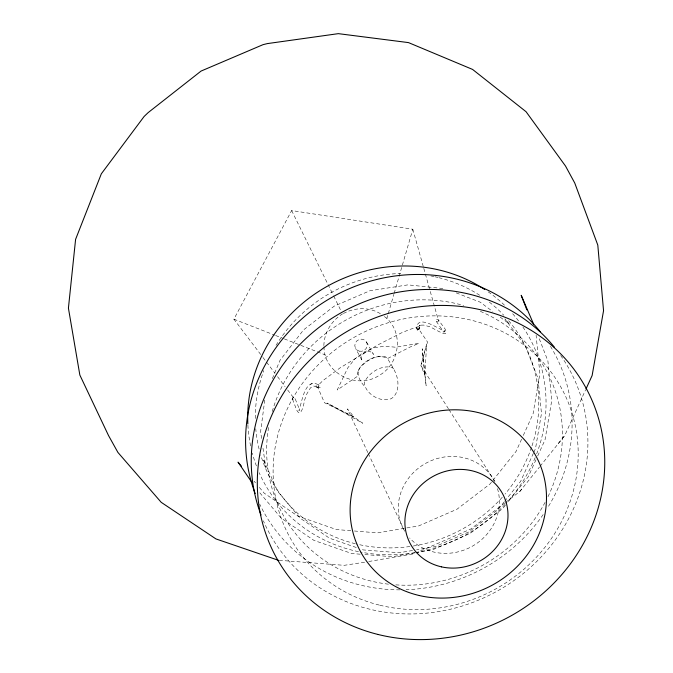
<?xml version="1.0" encoding="UTF-8"?>
<svg xmlns="http://www.w3.org/2000/svg" width="673" height="673" viewBox="0 0 673 673"><rect width="100%" height="100%" fill="white"/><g stroke="black" fill="none" stroke-linecap="round" stroke-linejoin="round"><path stroke-width="0.5" stroke-dasharray="3.37 2.52" d="M264.767 400.09L260.602 431.603L261.637 438.771M323.856 345.611C324.167 332.655 331.511 320.642 342.498 313.912M323.991 346.637C323.705 373.456 357.001 389.919 379.025 375.517C399.249 364.472 403.968 334.245 386.882 318.405L388.043 314.392M388.338 313.391L393.873 294.353M394.168 293.352L412.81 229.232L291.645 210.548L233.893 319.179L262.352 356.656M367.837 452.55L347.419 408.898L354.057 417.083L327.044 403.068L362.705 423.216L354.057 417.083L324.445 402.706L317.74 387.236L318.623 384.872L322.863 380.649L340.067 367.887L377.856 344.904L401.184 333.009L409.807 329.408L415.569 327.734L418.084 328.104L427.506 341.977L420.911 365.607L424.915 375.349L426.144 385.856L422.181 348.774L424.915 375.349L426.564 344.425L420.911 365.607L448.428 408.738M417.167 330.493L418.084 328.104M272.355 378.596L280.069 360.257L303.548 329.888L334.22 306.139L369.889 290.761L407.947 284.864L443.591 288.582M521.6 439.191L516.082 451.398L492.089 481.431M523.3 435.431L533.066 413.836L539.872 373.549L536.103 335.213M533.378 453.274L520.616 481.38L505.011 500.847M533.798 452.34L535.506 448.588L541.471 413.491L538.005 378.377L525.176 345.586L504.969 319.069M535.986 459.735L528.271 476.711L507.989 502.008M537.702 455.966L544.995 439.932L551.742 400.519L547.915 361.014L538.854 337.678M540.074 466.322L564.689 435.633L585.586 389.86M491.441 482.247L490.146 483.87L456.959 509.242L418.631 525.933L377.587 532.873L351.853 530.795M504.363 501.663L497.86 509.772L468.753 531.99L435.162 546.636L416.68 549.791M505.373 505.272L502.756 508.536L470.149 533.428L432.52 549.833L415.998 552.651M505.541 502.445L519.674 491.652L539.426 467.129M558.169 443.642L564.689 435.633M519.674 491.652L523.232 487.319M318.178 384.594C304.533 378.075 302.084 401.89 299.233 409.706L298.795 410.404L299.855 410.303L294.942 398.265A1.296 1.237 -21.3 0 0 292.772 397.827A1.296 1.237 -21.3 0 0 293.394 399.871A1.296 1.237 -21.3 0 0 294.942 398.265M504.708 503.076L470.612 529.104L415.931 552.945M312.23 383.425L310.379 384.283M343.39 313.534C354.89 307.182 369.898 306.871 381.027 314.114M412.574 550.489L399.224 552.76L363.227 549.925L361.25 549.235M414.963 552.827L392.241 556.706L364.286 554.51M364.615 562.207L344.181 565.328L278.286 560.239M368.737 561.509L414.013 553.778M360.148 554.19L351.861 553.543L313.988 540.419L281.129 518.067L258.937 491.778M350.826 530.711L336.416 529.55L297.76 516.073L264.186 493.149L258.154 485.999M317.74 387.236L320.272 387.598M356.286 547.511L329.509 538.215L300.318 518.286L277.671 491.332L263.236 459.07L265.751 467.449L262.663 445.947M456.201 292.89L480.228 302.185L492.712 311.515M233.893 319.179L274.634 335.112M275.602 335.491L283.367 338.527M284.334 338.906L299.855 344.971M300.823 345.35L325.076 354.839M316.84 387.194L313.938 386.016L310.472 387.85L306.88 393.84L304.541 400.199C304.213 402.563 301.067 419.641 296.515 409.664L292.469 399.047M384.376 316.562L386.882 318.405M500.199 317.118L509.36 323.957L504.96 318.867M393.68 368.897L392.149 367.424C381.288 364.69 368.602 372.758 364.286 382.626C365.229 393.89 380.413 402.967 391.282 398.677C397.423 394.723 398.593 386.925 397.684 380.228C396.473 372.144 391.535 365.439 387.555 358.524C386.596 357.161 385.124 356.623 383.585 356.219C375.551 355.689 367.879 359.887 362.284 365.372C354.444 371.252 359.121 380.245 364.387 386.151M254.133 481.229L255.471 482.819M262.983 357.489L275.005 373.322M277.537 376.653L285.125 386.647M287.657 389.978L293.344 397.474M438.401 319.885A1.296 1.237 -35.8 0 1 437.416 321.871A1.296 1.237 -35.8 0 1 436.197 320.121A1.296 1.237 -35.8 0 1 438.401 319.885L445.105 329.055C450.843 340.984 430.341 325.496 427.843 326.22L423.721 325.084L420.339 325.16L421.029 324.916L419.573 325.639L420.188 325.227L419.456 326.136L419.775 325.463L419.54 327.987A1.464 1.455 -5.6 0 1 417.453 329.417A1.464 1.455 -5.6 0 1 417.252 326.91A1.464 1.455 -5.6 0 1 419.54 327.987M436.272 321.374L443.886 332.269L444.601 331.023C438.729 329.366 417.437 313.475 416.621 328.222M448.992 409.613L494.958 481.649M366.507 342.035L373.473 354.393C369.544 347.478 358.137 354.183 362.318 360.964L355.613 348.454M291.645 210.548L333.253 295.119M333.715 296.061L341.11 311.094M368.282 453.501L404.683 531.308A51.442 47.547 -28.8 0 1 425.479 463.47A51.442 47.547 -28.8 0 1 494.361 480.951M412.81 229.232L423.519 267.408M423.805 268.409L430.005 290.509M430.291 291.518L438.182 319.641M522.887 326.977A151.189 142.297 -28.8 0 1 536.684 453.77M535.178 457.59A151.189 142.297 -28.8 0 1 505.827 503.513M505.12 504.27A151.189 142.297 -28.8 0 1 415.931 552.491M414.905 552.668A151.189 142.297 -28.8 0 1 360.492 552.062M358.507 551.658A151.189 142.297 -28.8 0 1 259.172 472.665M256.413 465.901A151.189 142.297 -28.8 0 1 252.299 453.072M250.608 445.963A151.189 142.297 -28.8 0 1 247.891 425.05M488.203 291.846A151.189 142.297 -28.8 0 1 505.549 306.223M512.675 313.753A151.189 142.297 -28.8 0 1 518.631 321.046M508.679 320.727A143.66 135.206 -28.8 0 1 531.805 446.46M531.477 447.427A143.66 135.206 -28.8 0 1 505.053 494.066M502.31 497.238A143.66 135.206 -28.8 0 1 410.967 546.367M409.924 546.518A143.66 135.206 -28.8 0 1 356.362 543.977M355.344 543.725A143.66 135.206 -28.8 0 1 260.703 454.923M259.097 449.042A143.66 135.206 -28.8 0 1 255.757 428.751M255.294 418.471A143.66 135.206 -28.8 0 1 263.799 370.537M276.014 345.333A143.66 135.206 -28.8 0 1 400.671 273.516M430.838 275.93A143.66 135.206 -28.8 0 1 433.875 276.536M434.884 276.754A143.66 135.206 -28.8 0 1 437.879 277.444M438.897 277.688A143.66 135.206 -28.8 0 1 480.909 296.07M489.33 302.118A143.66 135.206 -28.8 0 1 503.791 315.25M550.455 346.326A165.617 155.219 -28.8 0 1 547.704 507.627M543.153 514.576A165.617 155.219 -28.8 0 1 406.105 589.741M399.871 589.851A165.617 155.219 -28.8 0 1 259.728 504.17M480.337 311.363A150.079 140.379 -28.8 0 1 547.477 497.734M545.071 502.403A150.079 140.379 -28.8 0 1 395.791 584.862M388.456 584.181A150.079 140.379 -28.8 0 1 268.746 426.606M272.237 411.489A150.079 140.379 -28.8 0 1 463.638 305.475M560.702 355.512A170.9 159.551 -28.8 0 1 497.212 591.096A170.9 159.551 -28.8 0 1 263.387 520.809M497.49 488.657A51.442 47.547 -28.8 0 1 472.16 546.316A51.442 47.547 -28.8 0 1 409.638 537.963M358.011 371.488L357.599 373.91L358.213 375.812L337.223 389.995L347.739 367.938L354.562 359.18L363.42 352.341L373.708 347.899L384.695 346.158L395.631 347.234L419.01 343.323L410.151 347.024L387.555 358.524C377.309 352.745 362.167 361.107 358.011 371.488M445.072 331.057L444.399 331.023L445.072 331.057M379.9 605.237A154.941 144.358 -28.8 0 0 574.557 422.324A154.941 144.358 -28.8 0 0 322.493 360.652A154.941 144.358 -28.8 0 0 379.9 605.237M359.374 351.171A6.326 6.023 -28.8 0 0 367.113 343.491A6.326 6.023 -28.8 0 0 356.682 341.06A6.326 6.023 -28.8 0 0 359.374 351.171M418.084 329.56A1.464 1.455 -40.9 0 0 419.338 327.364A1.464 1.455 -40.9 0 0 416.814 327.389A1.464 1.455 -40.9 0 0 418.084 329.56M317.95 387.278A1.464 1.447 -57.9 0 0 318.489 384.813A1.464 1.447 -57.9 0 0 316.091 385.587A1.464 1.447 -57.9 0 0 317.95 387.278"/><path stroke-width="1.01" d="M586.023 388.91L592.122 375.559L603.546 310.699L597.801 245.09L574.759 183.048L565.505 166.021L526.059 111.71L472.564 69.42L408.494 42.601L338.342 33.65L267.324 43.602L262.992 44.679L201.076 71.06L148.186 112.584L144.106 116.488L101.337 173.794L75.595 239.352L68.419 308.125L79.851 375.063L108.521 435.532L117.91 452.424L161.209 502.327L215.94 538.922L278.286 560.239M241.388 466.12L238.04 462.149L252.064 482.667M533.571 324.066L521.205 295.312L526.858 309.866M247.841 423.99A151.189 142.297 -28.8 0 1 326.422 286.757A151.189 142.297 -28.8 0 1 484.779 289.525M255.202 493.545A165.617 155.219 -28.8 0 1 331.949 297.323A165.617 155.219 -28.8 0 1 540.209 331.73M261.023 514.954A170.9 159.551 -28.8 0 1 339.983 313.416A170.9 159.551 -28.8 0 1 554.333 347.091M378.243 634.521A176.519 164.128 -28.8 0 0 600.753 426.934A176.519 164.128 -28.8 0 0 314.081 356.093A176.519 164.128 -28.8 0 0 378.243 634.521M419.355 595.546A99.89 92.336 -28.8 0 0 544.028 476.964A99.89 92.336 -28.8 0 0 381.524 439.326A99.89 92.336 -28.8 0 0 419.355 595.546M441.547 566.868A52.477 48.372 -28.8 0 0 506.634 504.203A52.477 48.372 -28.8 0 0 421.147 485.183A52.477 48.372 -28.8 0 0 441.547 566.868"/></g></svg>
